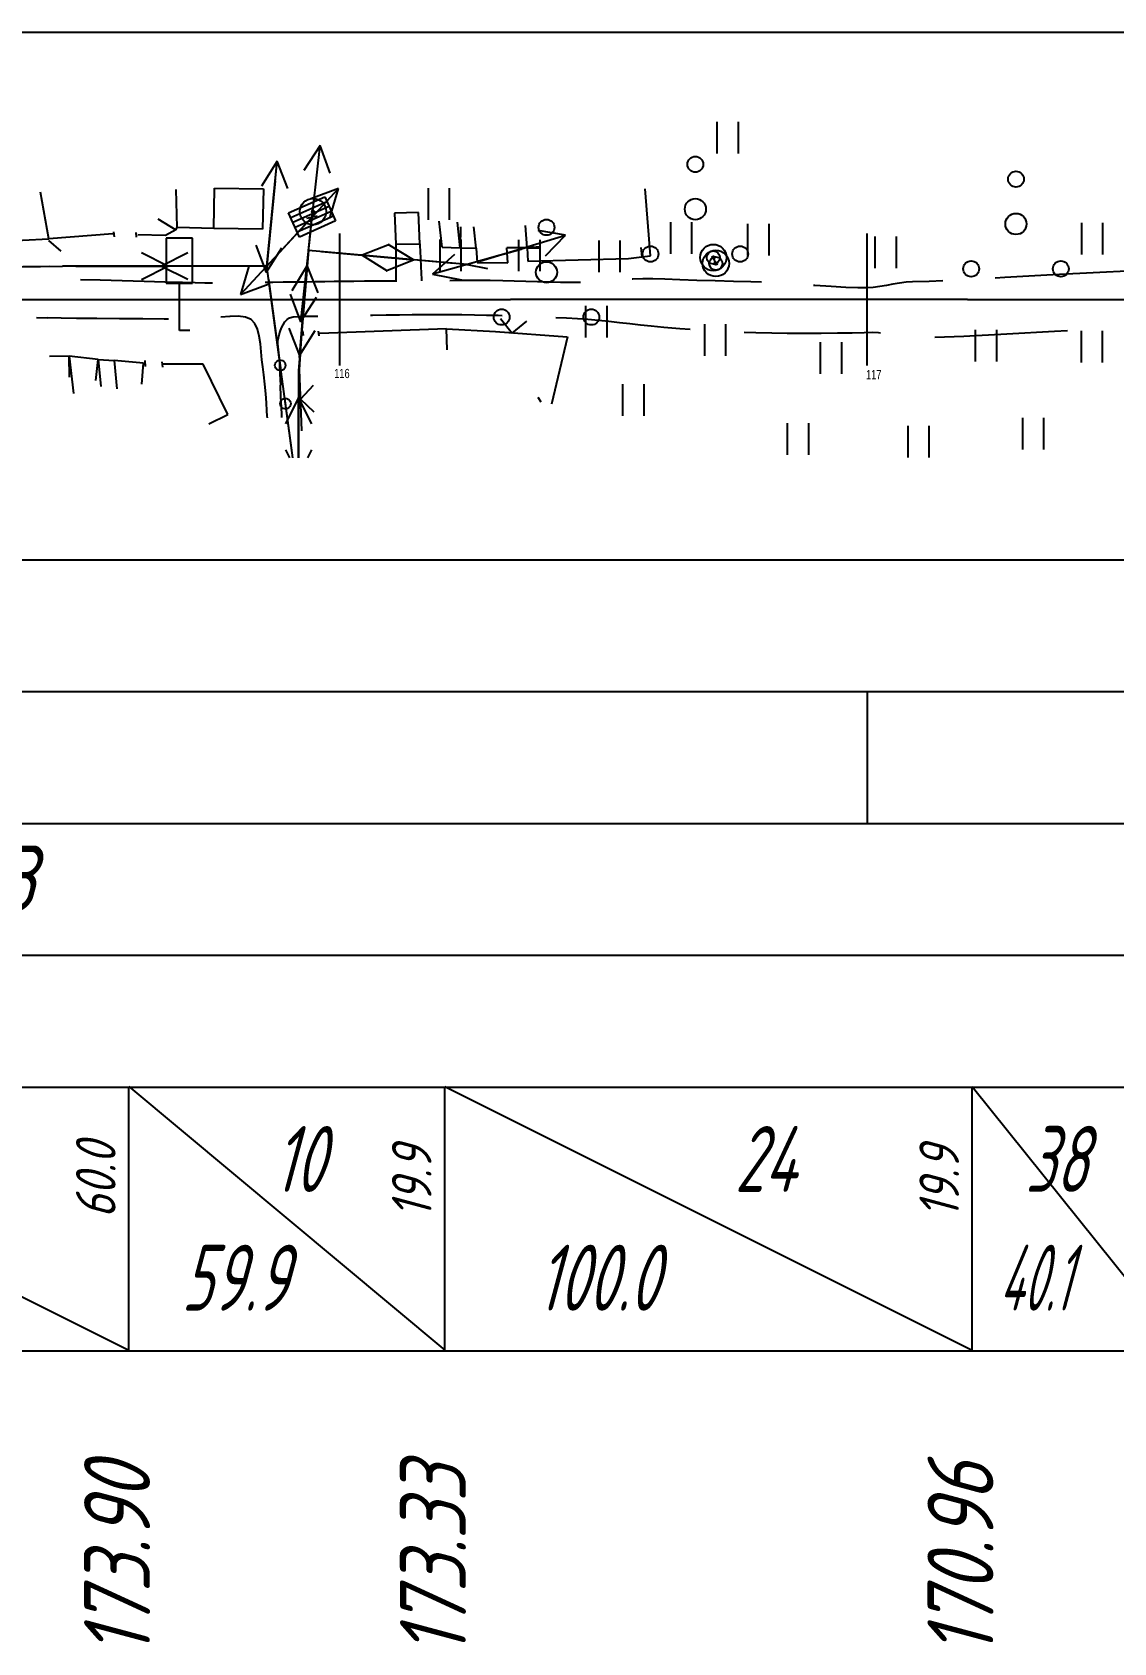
# Model space of a CAD drawing. Extents: x 2172 to 5772, y -842 to -248.
# Drawn here: x 5244.9 to 5285.9, y -671.7 to -610.6 of the extents above; entities that cross this region are included whole.
import ezdxf

# ---------------------------------------------------------------- set-up
doc = ezdxf.new("R2010")
doc.units = 0
doc.header["$MEASUREMENT"] = 0
doc.linetypes.add('CONTI', pattern=[0])
doc.layers.get('0').update_dxf_attribs({"linetype": 'CONTINUOUS'})
for name, color, linetype in [('DEFAULT', 7, 'CONTI'), ('SIT_LDEFAULT', 7, 'CONTI'), ('USLZNDEFAULT', 7, 'CONTI'), ('ОТМЕТКИ_КЮВЕТОВ', 7, 'CONTINUOUS'), ('ЧЕРНЫЕ_ОТМЕТКИ', 7, 'CONTINUOUS')]:
    doc.layers.add(name, color=color, linetype=linetype)
doc.styles.add('SHRFT', font='TXT', dxfattribs={"width": 8.75})
doc.styles.add('ГОСТ', font='gost.TTF', dxfattribs={"oblique": 15, "height": 1})

# ---------------------------------------------------------------- blocks, each defined once
blk = doc.blocks.new('BL_2011')
at = {"color": 0}
for p, q in [((0, 0), (0, 6)), ((4, 0), (4, 6))]:
    blk.add_line(p, q, dxfattribs=at)
blk = doc.blocks.new('BL_172')
at = {"color": 0}
for centre, radius in [((0, 8.5), 1.5), ((0, 0), 2), ((-8.5, -8.5), 1.5), ((8.5, -8.5), 1.5)]:
    blk.add_circle(centre, radius, dxfattribs=at)
blk = doc.blocks.new('BL_22')
at = {"color": 0}
for radius in [2.5, 1.25, 0.25]:
    blk.add_circle((0, 0), radius, dxfattribs=at)
blk = doc.blocks.new('BL_12')
at = {"color": 0}
for p, q in [((2.5, 17.5), (-2.5, 17.5)), ((-2.5, 17.5), (-2.5, 9)), ((2.5, 9), (2.5, 17.5)), ((-2.5, 9), (0, 9)), ((0, 0), (0, 9)), ((0, 9), (2.5, 9)), ((2, 0), (0, 0))]:
    blk.add_line(p, q, dxfattribs=at)
blk = doc.blocks.new('BL_153')
at = {"color": 0}
for p, q in [((-3.75, 2.5), (3.75, 2.5)), ((-3.75, -2.5), (-3.75, 2.5)), ((-3.75, 1.5), (3.75, 1.5)), ((-3.75, 0.5), (3.75, 0.5)), ((3.75, 2.5), (3.75, -2.5)), ((-3.75, -0.5), (3.75, -0.5)), ((-3.75, -1.5), (3.75, -1.5)), ((3.75, -2.5), (-3.75, -2.5))]:
    blk.add_line(p, q, dxfattribs=at)
blk = doc.blocks.new('BL_26')
at = {"color": 0}
for radius in [2.5, 0.25]:
    blk.add_circle((0, 0), radius, dxfattribs=at)

msp = doc.modelspace()

# ---------------------------------------------------------------- linework, layer by layer
at = {"linetype": 'Continuous'}
for p, q in [((4736.596, -610.584), (5570.216, -610.584)), ((4736.596, -630.584), (5570.216, -630.584)), ((4736.596, -635.584), (5570.216, -635.584)), ((4736.596, -640.584), (5570.216, -640.584)), ((4736.596, -645.584), (5570.216, -645.584)), ((4736.596, -650.584), (5570.216, -650.584)), ((4736.596, -660.584), (5570.216, -660.584))]:
    msp.add_line(p, q, dxfattribs=at)
msp.add_line((5276.596, -635.584), (5276.596, -640.584))
at = {"layer": 'DEFAULT', "color": 12, "linetype": 'CONTI'}
for p, q in [((5256.595, -623.216), (5256.595, -618.217)), ((5276.595, -623.216), (5276.596, -618.216)), ((5164.429, -620.716), (5263.067, -620.716)), ((5263.854, -620.716), (5263.066, -620.716)), ((5264.642, -620.716), (5263.854, -620.716)), ((5265.431, -620.716), (5264.642, -620.716)), ((5266.219, -620.716), (5265.431, -620.716)), ((5267.007, -620.716), (5266.219, -620.716)), ((5267.795, -620.716), (5267.007, -620.716)), ((5268.583, -620.716), (5267.795, -620.716)), ((5269.371, -620.716), (5268.583, -620.716)), ((5270.16, -620.716), (5269.371, -620.716)), ((5270.948, -620.716), (5270.16, -620.716)), ((5271.736, -620.716), (5270.948, -620.716)), ((5272.524, -620.716), (5271.736, -620.716)), ((5273.312, -620.716), (5272.524, -620.716)), ((5274.1, -620.716), (5273.312, -620.716)), ((5274.888, -620.716), (5274.1, -620.716)), ((5275.677, -620.716), (5274.888, -620.716)), ((5276.465, -620.716), (5275.677, -620.716)), ((5277.253, -620.716), (5276.465, -620.716)), ((5278.041, -620.716), (5277.253, -620.716)), ((5278.829, -620.716), (5278.041, -620.716)), ((5279.617, -620.716), (5278.829, -620.716)), ((5280.406, -620.716), (5279.617, -620.716)), ((5280.407, -620.716), (5321.169, -620.716))]:
    msp.add_line(p, q, dxfattribs=at)
at = {"layer": 'SIT_LDEFAULT', "color": 7}
for p, q in [((5255.848, -614.885), (5255.24, -615.822)), ((5255.46, -618.363), (5255.848, -614.885)), ((5256.234, -615.934), (5255.848, -614.885)), ((5254.223, -615.47), (5253.628, -616.415)), ((5253.882, -618.952), (5254.223, -615.47)), ((5254.623, -616.514), (5254.223, -615.47)), ((5253.834, -619.45), (5254.199, -615.718)), ((5245.562, -618.415), (5245.245, -616.652)), ((5250.432, -617.984), (5250.397, -616.543)), ((5251.82, -618.02), (5251.846, -616.491)), ((5251.846, -616.491), (5253.701, -616.521)), ((5253.701, -616.521), (5253.669, -618.051)), ((5254.151, -616.216), (5253.81, -619.699)), ((5254.173, -619.082), (5256.543, -616.507)), ((5256.543, -616.507), (5255.499, -616.905)), ((5256.234, -617.581), (5256.543, -616.507)), ((5268.383, -619.061), (5268.184, -616.524)), ((5249.693, -617.658), (5250.378, -618.073)), ((5250.378, -618.073), (5250.432, -617.984)), ((5251.82, -618.02), (5250.432, -617.984)), ((5255.207, -617.958), (5252.838, -620.533)), ((5255.547, -617.59), (5253.834, -619.45)), ((5255.354, -617.635), (5255.751, -617.542)), ((5255.405, -618.86), (5255.547, -617.59)), ((5255.583, -617.386), (5255.502, -617.813)), ((5259.584, -617.415), (5258.671, -617.451)), ((5258.671, -617.451), (5258.718, -618.616)), ((5259.633, -618.609), (5259.584, -617.415)), ((5260.481, -618.735), (5260.368, -617.749)), ((5261.16, -618.759), (5261.064, -617.788)), ((5261.176, -617.958), (5261.16, -618.759)), ((5261.764, -618.771), (5261.678, -617.958)), ((5263.702, -618.754), (5263.637, -617.909)), ((5242.598, -618.573), (5245.562, -618.415)), ((5247.987, -618.233), (5245.562, -618.415)), ((5246.031, -618.882), (5245.567, -618.483)), ((5248.059, -618.341), (5248.035, -618.156)), ((5248.894, -618.357), (5248.871, -618.178)), ((5249.984, -618.29), (5248.934, -618.266)), ((5250.378, -618.073), (5249.984, -618.29)), ((5253.669, -618.051), (5251.82, -618.02)), ((5255.492, -618.087), (5255.104, -621.565)), ((5261.911, -619.265), (5265.158, -618.279)), ((5265.158, -618.279), (5264.12, -618.105)), ((5264.398, -619.061), (5265.158, -618.279)), ((5250.083, -619.454), (5249.082, -618.955)), ((5250.834, -618.953), (5249.834, -619.454)), ((5253.41, -618.655), (5253.81, -619.699)), ((5253.81, -619.699), (5254.405, -618.753)), ((5255.405, -618.86), (5255.031, -623.416)), ((5261.428, -619.397), (5255.405, -618.86)), ((5255.903, -618.903), (5259.391, -619.216)), ((5258.485, -618.631), (5257.443, -619.041)), ((5260.93, -619.354), (5257.443, -619.041)), ((5257.443, -619.041), (5258.396, -619.628)), ((5259.391, -619.216), (5258.437, -618.629)), ((5258.718, -618.616), (5259.633, -618.609)), ((5258.718, -618.616), (5258.718, -618.693)), ((5258.718, -618.693), (5258.72, -618.893)), ((5258.72, -618.893), (5258.721, -619.168)), ((5258.721, -619.168), (5258.724, -619.466)), ((5259.633, -618.609), (5259.636, -618.687)), ((5259.636, -618.687), (5259.644, -618.887)), ((5259.644, -618.887), (5259.657, -619.163)), ((5259.657, -619.163), (5259.671, -619.461)), ((5263.472, -618.827), (5260.118, -619.757)), ((5260.95, -619.01), (5260.118, -619.757)), ((5260.481, -618.735), (5261.16, -618.759)), ((5261.16, -618.759), (5261.764, -618.771)), ((5263.931, -618.687), (5261.428, -619.397)), ((5261.764, -618.771), (5261.803, -619.312)), ((5263.702, -618.754), (5262.934, -618.757)), ((5262.972, -619.322), (5262.934, -618.757)), ((5264.225, -618.722), (5263.702, -618.754)), ((5263.702, -618.754), (5264.157, -618.753)), ((5263.702, -618.754), (5263.728, -619.263)), ((5263.728, -619.263), (5267.542, -619.164)), ((5267.541, -619.163), (5268.052, -619.102)), ((5268.011, -618.745), (5268.052, -619.102)), ((5268.052, -619.102), (5268.382, -619.059)), ((5270.857, -619.35), (5270.763, -619.129)), ((5238.339, -619.548), (5246.083, -619.457)), ((5245.583, -619.463), (5242.083, -619.504)), ((5253.834, -619.45), (5246.083, -619.457)), ((5246.582, -619.456), (5250.083, -619.454)), ((5249.083, -619.954), (5250.083, -619.454)), ((5253.335, -619.451), (5249.834, -619.454)), ((5249.834, -619.454), (5250.835, -619.952)), ((5253.147, -619.459), (5252.838, -620.533)), ((5254.811, -626.716), (5253.834, -619.45)), ((5255.36, -619.429), (5254.778, -620.385)), ((5255.072, -622.917), (5255.36, -619.429)), ((5255.365, -619.359), (5255.076, -622.846)), ((5255.774, -620.467), (5255.36, -619.429)), ((5258.349, -619.626), (5259.391, -619.216)), ((5258.724, -619.466), (5258.725, -619.741)), ((5258.725, -619.741), (5258.727, -619.94)), ((5259.673, -619.46), (5259.686, -619.736)), ((5259.684, -619.737), (5259.693, -619.938)), ((5260.118, -619.757), (5261.214, -619.974)), ((5261.428, -619.397), (5262.194, -619.54)), ((5261.803, -619.312), (5262.972, -619.322)), ((5283.641, -619.786), (5281.816, -619.887)), ((5285.422, -619.69), (5283.641, -619.786)), ((5286.442, -619.639), (5285.422, -619.69)), ((5247.513, -619.989), (5246.768, -619.969)), ((5248.34, -620.011), (5247.513, -619.989)), ((5249.182, -620.036), (5248.34, -620.011)), ((5249.969, -620.061), (5249.182, -620.036)), ((5250.638, -620.079), (5249.969, -620.061)), ((5251.119, -620.09), (5250.638, -620.079)), ((5251.484, -620.094), (5251.119, -620.09)), ((5251.765, -620.094), (5251.484, -620.094)), ((5252.838, -620.533), (5253.881, -620.135)), ((5254.059, -620.071), (5253.768, -620.075)), ((5253.9, -619.946), (5254.368, -623.415)), ((5254.455, -620.067), (5254.059, -620.071)), ((5254.858, -620.062), (5254.455, -620.067)), ((5255.263, -620.055), (5254.858, -620.062)), ((5255.659, -620.049), (5255.263, -620.055)), ((5256.036, -620.045), (5255.659, -620.049)), ((5256.386, -620.04), (5256.036, -620.045)), ((5256.745, -620.035), (5256.386, -620.04)), ((5257.135, -620.031), (5256.745, -620.035)), ((5257.534, -620.028), (5257.135, -620.031)), ((5257.915, -620.024), (5257.534, -620.028)), ((5258.258, -620.022), (5257.915, -620.024)), ((5258.537, -620.019), (5258.258, -620.022)), ((5258.727, -620.017), (5258.537, -620.019)), ((5258.727, -619.94), (5258.727, -620.017)), ((5258.766, -620.019), (5258.728, -620.019)), ((5259.693, -619.938), (5259.696, -620.015)), ((5261.238, -620.002), (5260.766, -620.006)), ((5261.777, -620.001), (5261.238, -620.002)), ((5262.3, -620.004), (5261.777, -620.001)), ((5262.775, -620.012), (5262.3, -620.004)), ((5263.215, -620.025), (5262.775, -620.012)), ((5263.654, -620.04), (5263.215, -620.025)), ((5264.099, -620.054), (5263.654, -620.04)), ((5264.539, -620.065), (5264.099, -620.054)), ((5264.97, -620.072), (5264.539, -620.065)), ((5265.387, -620.074), (5264.97, -620.072)), ((5265.721, -620.071), (5265.387, -620.074)), ((5267.705, -619.948), (5267.683, -619.95)), ((5268.088, -619.933), (5267.705, -619.948)), ((5268.469, -619.931), (5268.088, -619.933)), ((5268.922, -619.945), (5268.469, -619.931)), ((5269.492, -619.968), (5268.922, -619.945)), ((5270.142, -619.992), (5269.492, -619.968)), ((5270.834, -620.016), (5270.142, -619.992)), ((5271.528, -620.035), (5270.834, -620.016)), ((5272.191, -620.051), (5271.528, -620.035)), ((5272.593, -620.066), (5272.191, -620.054)), ((5274.615, -620.189), (5274.559, -620.185)), ((5275.228, -620.23), (5274.615, -620.189)), ((5275.783, -620.262), (5275.228, -620.23)), ((5276.243, -620.28), (5275.783, -620.262)), ((5276.573, -620.278), (5276.243, -620.277)), ((5276.824, -620.263), (5276.573, -620.281)), ((5277.076, -620.228), (5276.824, -620.263)), ((5277.326, -620.187), (5277.077, -620.229)), ((5277.574, -620.137), (5277.324, -620.185)), ((5277.821, -620.094), (5277.574, -620.137)), ((5278.071, -620.061), (5277.821, -620.094)), ((5278.321, -620.043), (5278.071, -620.061)), ((5278.945, -620.031), (5278.321, -620.043)), ((5279.471, -620.015), (5278.945, -620.031)), ((5281.816, -619.887), (5281.451, -619.908)), ((5254.718, -620.516), (5255.104, -621.565)), ((5255.104, -621.565), (5255.712, -620.628)), ((5245.497, -621.421), (5245.097, -621.418)), ((5246.028, -621.425), (5245.496, -621.419)), ((5246.617, -621.433), (5246.028, -621.427)), ((5247.383, -621.441), (5246.617, -621.433)), ((5248.245, -621.448), (5247.383, -621.441)), ((5249.124, -621.457), (5248.245, -621.448)), ((5249.94, -621.464), (5249.124, -621.457)), ((5250.096, -621.465), (5249.94, -621.464)), ((5252.434, -621.358), (5252.091, -621.386)), ((5252.75, -621.355), (5252.435, -621.36)), ((5253.021, -621.389), (5252.75, -621.355)), ((5253.231, -621.475), (5253.021, -621.389)), ((5253.377, -621.63), (5253.231, -621.475)), ((5253.477, -621.848), (5253.377, -621.63)), ((5254.448, -621.674), (5254.518, -621.564)), ((5254.518, -621.564), (5254.6, -621.474)), ((5254.6, -621.474), (5254.694, -621.415)), ((5254.694, -621.415), (5254.826, -621.38)), ((5254.825, -621.379), (5255.009, -621.358)), ((5255.01, -621.359), (5255.234, -621.349)), ((5255.233, -621.347), (5255.481, -621.345)), ((5255.482, -621.347), (5255.738, -621.347)), ((5255.738, -621.347), (5255.76, -621.348)), ((5257.759, -621.309), (5257.838, -621.308)), ((5257.838, -621.308), (5258.357, -621.3)), ((5258.357, -621.3), (5258.867, -621.294)), ((5258.867, -621.294), (5259.34, -621.289)), ((5259.341, -621.291), (5259.797, -621.29)), ((5259.796, -621.288), (5260.269, -621.286)), ((5260.269, -621.286), (5260.747, -621.288)), ((5260.747, -621.288), (5261.229, -621.291)), ((5261.229, -621.291), (5261.702, -621.295)), ((5261.702, -621.295), (5262.161, -621.306)), ((5262.161, -621.306), (5262.598, -621.318)), ((5262.598, -621.318), (5262.76, -621.325)), ((5262.687, -621.444), (5263.139, -621.99)), ((5263.139, -621.99), (5263.696, -621.537)), ((5264.789, -621.397), (5265.199, -621.414)), ((5265.199, -621.414), (5265.606, -621.437)), ((5265.606, -621.437), (5266.004, -621.467)), ((5266.004, -621.467), (5266.403, -621.502)), ((5266.403, -621.502), (5266.801, -621.544)), ((5266.801, -621.544), (5267.2, -621.589)), ((5267.2, -621.589), (5267.599, -621.632)), ((5267.599, -621.632), (5267.999, -621.676)), ((5253.544, -622.108), (5253.477, -621.848)), ((5253.586, -622.399), (5253.544, -622.108)), ((5254.251, -622.28), (5254.269, -622.17)), ((5254.269, -622.17), (5254.3, -622.055)), ((5254.3, -622.055), (5254.339, -621.926)), ((5254.339, -621.926), (5254.388, -621.798)), ((5254.388, -621.798), (5254.448, -621.674)), ((5254.662, -621.808), (5255.076, -622.846)), ((5255.144, -622), (5255.062, -623.375)), ((5255.076, -622.846), (5255.658, -621.891)), ((5255.183, -621.907), (5255.206, -622.086)), ((5255.784, -621.916), (5255.806, -622.102)), ((5260.643, -621.827), (5255.846, -622.007)), ((5260.643, -621.827), (5262.508, -621.93)), ((5260.673, -622.626), (5260.643, -621.827)), ((5262.508, -621.93), (5265.226, -622.131)), ((5265.228, -622.13), (5264.625, -624.691)), ((5267.999, -621.676), (5268.4, -621.716)), ((5268.4, -621.716), (5268.882, -621.762)), ((5268.882, -621.762), (5269.492, -621.815)), ((5269.492, -621.815), (5269.879, -621.844)), ((5271.938, -621.955), (5272.374, -621.967)), ((5272.374, -621.967), (5272.979, -621.981)), ((5272.979, -621.981), (5273.564, -621.99)), ((5273.564, -621.99), (5274.201, -621.997)), ((5274.201, -621.997), (5274.851, -621.994)), ((5274.851, -621.994), (5275.475, -621.988)), ((5275.475, -621.988), (5276.033, -621.976)), ((5276.033, -621.976), (5276.488, -621.965)), ((5276.488, -621.965), (5276.797, -621.961)), ((5276.797, -621.958), (5277.023, -621.97)), ((5277.022, -621.971), (5277.099, -621.981)), ((5279.157, -622.143), (5280.264, -622.106)), ((5280.264, -622.106), (5281.892, -622.019)), ((5281.892, -622.019), (5283.696, -621.924)), ((5283.696, -621.924), (5284.195, -621.897)), ((5246.334, -622.867), (5245.586, -622.875)), ((5246.342, -623.668), (5246.334, -622.867)), ((5247.438, -622.993), (5246.334, -622.867)), ((5246.334, -622.867), (5246.499, -624.286)), ((5253.616, -622.702), (5253.586, -622.399)), ((5253.643, -623), (5253.616, -622.702)), ((5254.25, -622.395), (5254.251, -622.28)), ((5254.258, -622.51), (5254.25, -622.395)), ((5254.273, -622.628), (5254.258, -622.51)), ((5254.29, -622.746), (5254.273, -622.628)), ((5254.305, -622.865), (5254.29, -622.746)), ((5254.315, -622.981), (5254.305, -622.865)), ((5247.348, -623.787), (5247.438, -622.993)), ((5247.438, -622.993), (5247.534, -624.014)), ((5247.438, -622.993), (5248.043, -623.035)), ((5249.157, -623.134), (5248.043, -623.035)), ((5248.043, -623.035), (5248.138, -624.101)), ((5249.086, -623.93), (5249.157, -623.134)), ((5249.207, -623.033), (5249.216, -623.258)), ((5249.846, -623.08), (5249.87, -623.285)), ((5251.411, -623.175), (5249.904, -623.172)), ((5252.352, -625.081), (5251.411, -623.175)), ((5253.678, -623.277), (5253.643, -623)), ((5253.719, -623.576), (5253.678, -623.277)), ((5254.14, -623.217), (5254.148, -623.161)), ((5254.148, -623.274), (5254.14, -623.217)), ((5254.148, -623.161), (5254.171, -623.109)), ((5254.172, -623.325), (5254.148, -623.274)), ((5254.171, -623.109), (5254.208, -623.066)), ((5254.21, -623.368), (5254.172, -623.325)), ((5254.208, -623.066), (5254.256, -623.035)), ((5254.258, -623.399), (5254.21, -623.368)), ((5254.256, -623.035), (5254.311, -623.019)), ((5254.312, -623.415), (5254.258, -623.399)), ((5254.311, -623.019), (5254.368, -623.019)), ((5254.369, -623.414), (5254.312, -623.415)), ((5254.323, -623.189), (5254.315, -622.981)), ((5254.337, -623.54), (5254.323, -623.189)), ((5254.368, -623.019), (5254.422, -623.034)), ((5254.424, -623.398), (5254.369, -623.414)), ((5254.422, -623.034), (5254.47, -623.065)), ((5254.471, -623.367), (5254.424, -623.398)), ((5254.47, -623.065), (5254.508, -623.108)), ((5254.509, -623.324), (5254.471, -623.367)), ((5254.508, -623.108), (5254.532, -623.16)), ((5254.532, -623.272), (5254.509, -623.324)), ((5254.532, -623.16), (5254.54, -623.216)), ((5254.54, -623.216), (5254.532, -623.272)), ((5255.031, -623.416), (5255.038, -626.716)), ((5255.062, -623.375), (5255.146, -625.704)), ((5253.757, -623.926), (5253.719, -623.576)), ((5253.789, -624.295), (5253.757, -623.926)), ((5254.356, -623.967), (5254.339, -623.539)), ((5254.368, -624.41), (5254.354, -623.968)), ((5255.032, -623.915), (5255.037, -626.716)), ((5255.584, -623.98), (5255.102, -624.497)), ((5253.816, -624.641), (5253.789, -624.295)), ((5253.835, -624.934), (5253.816, -624.641)), ((5254.336, -624.664), (5254.344, -624.608)), ((5254.344, -624.721), (5254.336, -624.664)), ((5254.344, -624.608), (5254.367, -624.556)), ((5254.367, -624.556), (5254.404, -624.513)), ((5254.384, -624.806), (5254.368, -624.41)), ((5254.404, -624.513), (5254.452, -624.482)), ((5254.452, -624.482), (5254.507, -624.466)), ((5254.507, -624.466), (5254.564, -624.465)), ((5254.812, -626.716), (5254.508, -624.465)), ((5255.034, -624.43), (5254.535, -625.43)), ((5254.564, -624.465), (5254.618, -624.481)), ((5254.618, -624.481), (5254.666, -624.512)), ((5254.666, -624.512), (5254.704, -624.555)), ((5254.704, -624.555), (5254.728, -624.606)), ((5254.728, -624.606), (5254.736, -624.663)), ((5254.736, -624.663), (5254.728, -624.719)), ((5255.038, -626.716), (5255.034, -624.43)), ((5255.535, -625.43), (5255.034, -624.43)), ((5255.102, -624.497), (5255.619, -624.979)), ((5264.237, -624.61), (5264.122, -624.44)), ((5251.635, -625.436), (5252.352, -625.081)), ((5253.848, -625.135), (5253.835, -624.934)), ((5253.852, -625.21), (5253.848, -625.135)), ((5254.368, -624.772), (5254.344, -624.721)), ((5254.405, -624.815), (5254.368, -624.772)), ((5254.395, -625.09), (5254.384, -624.806)), ((5254.399, -625.198), (5254.395, -625.09)), ((5254.453, -624.846), (5254.405, -624.815)), ((5254.508, -624.862), (5254.453, -624.846)), ((5254.565, -624.861), (5254.508, -624.862)), ((5254.62, -624.845), (5254.565, -624.861)), ((5254.667, -624.814), (5254.62, -624.845)), ((5254.705, -624.771), (5254.667, -624.814)), ((5254.728, -624.719), (5254.705, -624.771)), ((5254.538, -626.416), (5254.688, -626.716)), ((5255.388, -626.716), (5255.537, -626.415))]:
    msp.add_line(p, q, dxfattribs=at)
at = {"layer": 'ОТМЕТКИ_КЮВЕТОВ'}
for p, q in [((5228.596, -650.557), (5248.595, -660.557)), ((5248.595, -660.557), (5248.595, -650.557)), ((5248.595, -650.557), (5260.575, -660.557)), ((5260.575, -660.557), (5260.575, -650.557)), ((5260.575, -650.557), (5280.577, -660.557)), ((5280.577, -660.557), (5280.577, -650.557)), ((5280.577, -650.557), (5288.596, -660.557))]:
    msp.add_line(p, q, dxfattribs=at)

# ---------------------------------------------------------------- block references
at = {"layer": 'USLZNDEFAULT', "color": 7, "xscale": 0.1999999999998181, "yscale": 0.1999999999999318, "zscale": 0.1999999999999034}
for name, p in [('BL_2011', (5270.912, -615.182)), ('BL_172', (5270.081, -617.292)), ('BL_172', (5282.238, -617.854)), ('BL_2011', (5259.964, -617.694)), ('BL_26', (5255.583, -617.386)), ('BL_172', (5264.437, -619.685)), ('BL_2011', (5269.145, -618.985)), ('BL_2011', (5272.075, -619.044)), ('BL_2011', (5284.732, -619.01)), ('BL_12', (5250.515, -621.899)), ('BL_2011', (5260.403, -619.639)), ('BL_2011', (5263.391, -619.65)), ('BL_2011', (5266.429, -619.687)), ('BL_2011', (5276.905, -619.525)), ('BL_22', (5270.763, -619.129)), ('BL_22', (5270.857, -619.35)), ('BL_2011', (5265.931, -622.158)), ('BL_2011', (5270.437, -622.853)), ('BL_2011', (5280.71, -623.072)), ('BL_2011', (5284.72, -623.103)), ('BL_2011', (5274.833, -623.54)), ('BL_2011', (5267.336, -625.128)), ('BL_2011', (5282.502, -626.403)), ('BL_2011', (5273.579, -626.612)), ('BL_2011', (5278.149, -626.708))]:
    msp.add_blockref(name, p, dxfattribs=at)
at = {"layer": 'USLZNDEFAULT', "color": 7, "xscale": 0.1999999999999758, "yscale": 0.1999999999999318, "zscale": 0.1999999999999034, "rotation": 203.9999999999828}
msp.add_blockref('BL_153', (5255.547, -617.59), dxfattribs=at)

# ---------------------------------------------------------------- texts
at = {"insert": (5233.655, -641.43), "char_height": 2.5, "attachment_point": 1, "style": 'ГОСТ'}
msp.add_mtext_dynamic_manual_height_columns('Тип 1-93', width=31.72369, gutter_width=5, heights=[0], dxfattribs=at)
at = {"layer": 'DEFAULT', "color": 12, "style": 'SHRFT', "width": 0.75}
for s, p in [('116', (5256.385, -623.698)), ('117', (5276.553, -623.741))]:
    msp.add_text(s, height=0.35, dxfattribs=at).set_placement(p)
at = {"layer": 'ОТМЕТКИ_КЮВЕТОВ', "style": 'ГОСТ', "oblique": 15}
for s, width, p in [('10', 0.8, (5254.08, -654.557)), ('24', 0.8, (5271.576, -654.557)), ('38', 0.8, (5282.591, -654.557)), ('59.9', 0.8, (5250.59, -659.057)), ('100.0', 0.8, (5264.075, -659.057)), ('40.1', 0.6, (5281.582, -659.057))]:
    msp.add_text(s, height=2.5, dxfattribs=dict(at, width=width)).set_placement(p)
for s, p in [('60.0', (5248.095, -655.557)), ('19.9', (5260.075, -655.557)), ('19.9', (5280.077, -655.557))]:
    msp.add_text(s, height=1.5, rotation=90, dxfattribs=at).set_placement(p)
at = {"layer": 'ЧЕРНЫЕ_ОТМЕТКИ', "style": 'ГОСТ', "oblique": 15}
for s, p in [('173.90', (5249.401, -672.162)), ('173.33', (5261.381, -672.162)), ('170.96', (5281.383, -672.162))]:
    msp.add_text(s, height=2.5, rotation=90, dxfattribs=at).set_placement(p)

doc.saveas('drawing.dxf')
